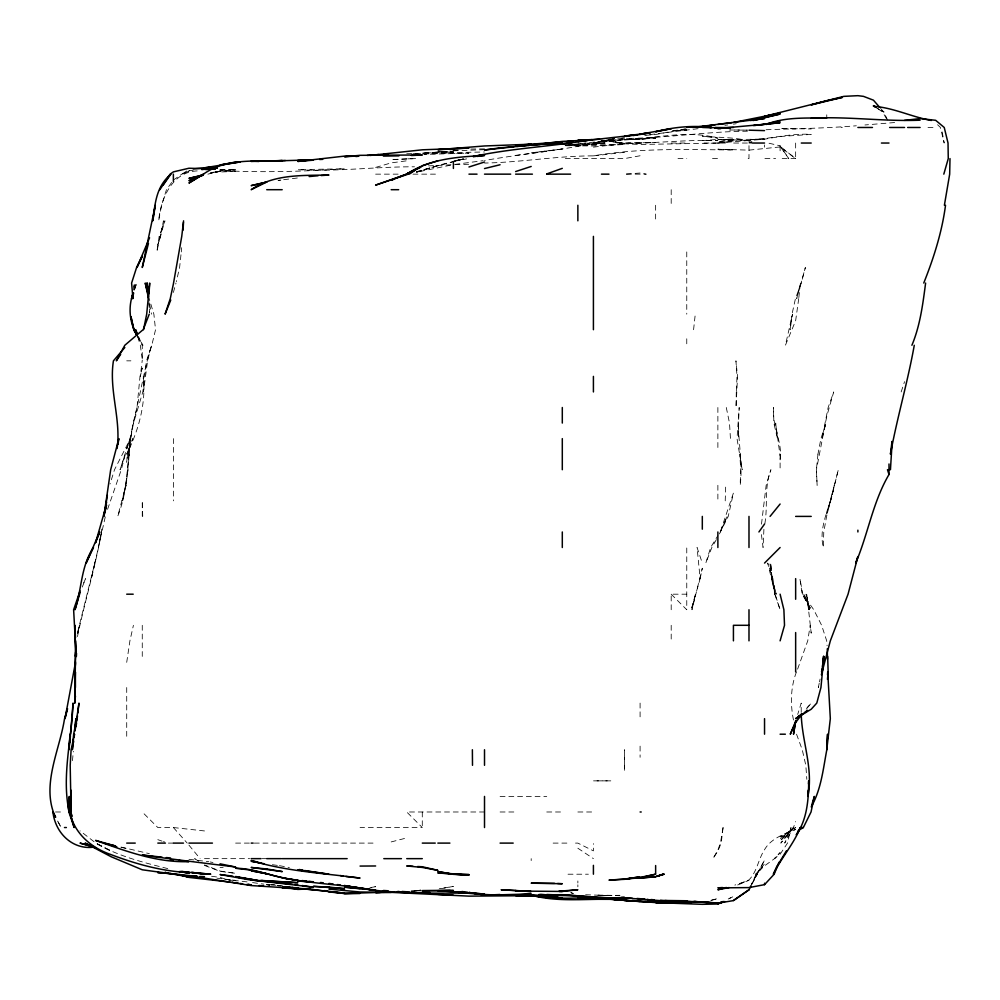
<?xml version="1.0" encoding="UTF-8"?>
<svg xmlns="http://www.w3.org/2000/svg" width="1000" height="1000" viewBox="0 0 1000 1000"><rect width="100%" height="100%" fill="white"/><g stroke="black" fill="none" stroke-linecap="round" stroke-linejoin="round"><path stroke-width="0.75" stroke-dasharray="5 3.75" d="M801.213 712.412L801.225 703.088L797.688 714.4M725.225 500.85L725.713 485.288M761.488 524.175L766.162 485.288L770.913 469.725C763.825 487.537 768.225 506.875 764.538 525.363M129.25 454.175L126.713 480.613L122.163 500.85L126.037 485.288L117.675 516.4C129.713 486.512 127.413 454.125 133.088 423.062C140.025 397.275 143.663 370.688 151.562 345.275L147.587 360.838L143.45 391.95L143.325 376.388C146.2 403.475 138.7 430.1 126.713 454.175L132.713 438.612L127.625 454.175L126.713 462.262L127.425 454.175L133.537 423.062L142.8 391.95L146.475 360.838L151.788 345.275L155.538 329.712L153.875 314.163L149.162 298.6M133.763 289.275L134.312 283.05L133.787 287.288M72.475 760.65L73.338 751.312M181.287 251.938L181.688 247.688M107.575 509.325L121.287 469.725L125.337 454.175L120.05 469.725L129.963 438.612L137.012 407.5L140 376.388L142.262 368.062L140.3 376.388L142.262 360.15M180.975 254.762L179.613 267.488L176.325 281.637M693.575 329.712L695.275 314.163M780.1 459.837C782.837 442 771.65 425.487 773.587 407.5L773.838 423.062L777.475 438.612L775.65 423.062L780.1 455.863M128.088 469.725L122.788 500.85M77.463 636.613C84.738 601.675 95.312 567.275 101.538 531.962L98.45 547.513L101.025 533.375M125.875 485.288L130.312 438.612L128.55 454.175L130.05 438.612L126.713 448.7L130.387 438.612L114.5 469.725L110.05 483.963M763.913 529.312L763.062 547.513L761.1 531.962M101.275 531.962L101.737 529.125M77.575 632.375L95.6 559.938L105.375 516.4M126.713 662.35L129.913 640.85L133.412 625.3M819.212 683.288L818.337 687.525L819.338 683.288M819.513 681.875L820.088 679.038M700.15 578.625L702.312 568.225L691.963 609.738L695.438 594.188L691.287 609.738L700.15 578.625L697.062 547.513L702.312 563.075M830.675 500.85L838.312 469.725L826.6 516.4L823.763 531.962L823.325 547.513C818.012 525.737 830.962 506.15 834.3 485.288L826.762 513.7L830.675 500.85L826.762 512.188M133.787 290.125L135.638 283.05L133.875 291.537L136.738 283.05L133.8 291.537M173.375 292.45L175.987 283.05M720.25 531.962L727.188 516.4L720.288 531.962L733.425 493.013L728.238 516.4L718.525 535.712M901.162 391.95L904.55 381.637M796.438 671.975C790.362 687.85 790.238 705.225 793.838 721.7M751.75 884.575L757.275 874.212L749.737 887.65L764.538 860.188L757.062 874.212L764.538 863.925L755.688 874.212L764.538 865.863L774.538 858.65L780.1 852.613L774.4 858.65L780.1 854.3L787.513 843.1L791.038 827.537L784.712 843.1L793.425 827.537L795.65 821.575M82.275 587.062L85.612 578.625L82.513 585.5M797.6 669.137L807.738 640.85L810.2 625.3L811.213 633.162L806.75 594.188L808.763 609.738L806.087 594.188L809.587 609.738L804.137 594.188L810.275 609.738L803.037 594.188L811.213 609.738L802.138 594.188L799.925 578.625L802.812 594.188L813.763 609.738L821.637 625.3L826.7 640.85L827.087 645.763M716.363 539.6L711.838 547.513L705.812 563.075L710.638 547.513L717.875 535.638M171.65 182.488L166.45 189.7L161.588 205.263L158.65 220.825C160.812 198.85 171.887 171.762 197.425 170.9M793.425 827.537L780.812 843.1L793.425 827.537L780.1 840.875L793.925 827.537L780.1 838.775L795.65 827.537L780.1 836.888L795.65 829.4C784.225 833.988 771.075 838.35 764.538 849.65C758.263 859.212 757.188 871.612 748.988 879.875L737.675 884.862M806.225 709.188L811.213 703.288L805.913 708.775M173.375 180.087L181.775 174.15L188.938 171.163L181.975 174.15L188.938 169.525M728.238 899.013L733.425 896.525L729.188 898.512M737.675 884.975L748.988 880.288L734.837 885.088M416.775 172.213L437.85 165.425L465.337 158.588L453.4 161.225M375.625 167.413L391.175 162.887L406.737 160.812M710.8 900.562L717.875 898.55L710.8 900.25M416.325 171.7L464.812 158.588L453.4 161.5M454.8 160.85L463.162 158.588M391.175 841.925L406.737 837.913M614.625 138.637C571.925 149.537 527.825 152.85 484.513 160.5M207.9 174.15L220.05 171.163L235.613 169.85L212.975 172.087M416.325 172.075L422.287 170.688L416.637 171.95M608.975 138.9L655.638 138.375L624.525 139.575L593.413 142.963L614.625 138.75L594.075 143.038L607.487 140.013L593.413 143.038L577.863 143.438M608.975 139.713L593.875 143.038L608.975 140.55L601.188 140.25L608.975 140.625L624.525 143.812L640.088 144.462L717.875 143.088L733.425 140.925L717.875 143.125M685.337 128.875L655.638 134.512L644.75 135.4M450.575 165.188L416.637 172.175M454.875 161.213L466.662 158.887M440.675 888.737L453.4 886.4L439.263 888.763M640.088 155.762L624.525 158.588L562.3 158.588M371.375 887.425L375.625 886.675L369.963 887.575M733.425 124.188L736.25 123.713M413.8 891.25L420.875 890.25M608.975 139.775L616.038 138.775M621.7 137.975L624.525 137.575M280.863 180.087L278.038 180.475L282.275 179.887M698.075 128.675L644.75 135.238M515.625 155.375L546.75 151.337M624.525 138.637L593.413 143.038L608.975 140.55L601.188 140.675M724.938 125.312L727.775 124.938M454.812 164.4L483.1 160.688M283.688 179.713L300.663 177.575M593.413 147.137C614.15 144.562 634.763 142.762 655.638 142.6L616.112 143.038C650.062 144.238 683.913 139.325 717.875 140.638L702.312 140.625L717.875 139.388L748.988 140.475L764.538 139.188L780.1 136.5L811.213 134.412C790.188 132.95 769.875 139.4 748.988 139.65L764.538 139.062L733.425 139.588L717.875 141.7L733.425 139.838L717.875 139.388L748.988 140.475L751.938 141.463M672.613 130.738L686.762 128.988M608.975 141.463L624.525 139.562L640.088 139.062M795.65 143.038L795.65 158.588L780.1 146.938L748.988 150.137L717.875 149.2L733.425 149.963C686.6 149.65 639.85 147.738 593.413 155.875C556.925 155.838 520.962 162.413 484.513 163.05M624.525 152.275L593.413 155.875M212.975 172.25L235.613 171.425L220.05 170.5C261.5 172.738 303.087 171.55 344.5 168.775L297.838 169.675C336.812 171.9 375.562 166.625 414.513 166.8M565.125 145.35L570.788 144.725M572.2 144.562L608.975 140.387L640.088 139.225L624.525 139.85C655.662 138.55 686.975 129.6 717.875 138.162L702.312 136.113C718.45 137.863 735.725 136.775 751.1 141.688L748.988 140.475L717.875 143.038M423.7 153.05L453.4 151.15L437.85 151.75L444.075 151.188M766.1 129.725C796.213 128.725 826.263 128.25 856.325 125.775M894.65 122.537L864.95 124.975M423.7 153.225L450.288 151.025M453.4 150.35L458.075 149.95M412.95 153.775L420.737 153.15M411.4 891.287L420.737 890.575M423.85 153.5L453.4 152.2L423.85 152.963M428.512 165.888L453.4 164.638M220.05 867.625L223.162 867.412M598.088 895.5L619.862 895.325M484.513 149.675L453.4 150.812M422.287 153.2L484.513 151.988M629.2 138.4C668.737 137.787 707.887 131.475 747.425 131.213M484.513 148.9L470.513 149.025M406.737 153.763L422.287 153.363M423.85 153.925L468.963 153.138L423.85 154.438M454.963 164.6L468.963 164.262M598.088 895.1L619.862 895.525M565.413 145.612L577.863 145.363L565.413 145.5L577.863 144.575L573.188 144.6M585.638 894.75L608.975 895.562L598.088 895.3M274.5 884.725L266.725 884.825L269.837 884.987M640.088 143.038L624.525 143.238L608.975 141.2L620.65 143.038L608.975 140.588L601.188 140.175M220.05 169.887L235.613 169.737L220.05 169.613M841.175 127.475L842.325 127.475M927.987 127.475L934.125 127.475M671.2 143.038L686.663 143.038M704.038 143.038L725.45 143.038M733.637 143.038L748.375 143.038M748.988 143.038L751.8 143.038M677.987 158.588L686.762 158.588M712.513 158.588L717.875 158.588M748.162 158.588L748.988 158.588L748.988 143.463M764.912 158.588L775.625 158.588M782.188 158.588L795.65 158.588L780.1 146.375L788.763 158.588L780.1 145.8L766.038 142.537M375.625 174.15L398.95 174.15M412.95 174.15L437.85 174.15M126.713 360.838L130.9 360.838M142.725 516.4L142.262 500.85L142.262 516.275M671.2 609.738L671.2 594.188L686.762 594.188M500.075 796.425L546.75 796.425M55.487 811.988L61.025 811.988M484.513 811.988L406.737 811.988L422.287 827.537L360.062 827.537M500.075 811.988L515.625 811.988M546.75 811.988L562.3 811.988M577.863 811.988L593.413 811.988M204.488 830.95L173.375 827.537L157.825 827.537L142.262 811.988M173.375 843.1L167.712 843.1L163.475 841.625M235.613 843.1L249.613 843.1M254.275 843.1L375.625 843.1M553.125 843.1L567.325 843.1M575.5 843.1L577.863 843.1L593.413 850.863L593.413 843.625M204.488 858.65L249.613 858.65M262.05 858.65L266.725 858.65M568.013 874.212L588.375 874.212M795.65 128.887L780.1 128.4L811.213 128.975M565.413 145.287L624.525 144.512L593.413 145.963L565.413 145.725M277.613 885.425L280.725 885.588M276.05 885.238L266.725 884.575L269.55 884.938M277.613 885.35L282.275 885.675M224.713 879.312L249.75 882.2M216.938 878.175L235.613 880.413L225.712 879.463M748.988 142.325L751.95 142.613M188.938 859.325L208.738 861.7M278.038 885.962L280.863 886.263M266.725 884.725L269.55 885.088M729.188 129.987L747.425 130.125L730.6 129.95M272.375 864.712L278.038 865.475M279.45 865.662L289.35 867.525M211.562 876.275L220.05 877.412L232.775 881.287M252.575 882.6L263.888 884.15M210.15 861.963L212.975 862.5M121.05 847.075L149.338 853.65M121.05 847.288L126.713 848.612M167.725 868.587C142.938 862.438 117.9 856 95.6 843.1L111.15 851.062L95.6 842.913L80.037 830.837M157.825 839.663L162.062 841.137M204.488 865.413L220.05 871.363L235.613 873.325L220.05 871.038L204.488 864.912M874.762 106.988L884 111.925L878.713 108.775M198.35 861L194.662 858.65L198.35 861.188M577.863 848.213L593.413 858.65M877.95 108.775L882.463 111.925L888.275 121.675M937.562 124.725L940.413 127.475L944.175 143.038L941.637 128.887M671.2 594.188L686.762 609.738L686.762 547.513M173.375 827.537L187.213 843.1M880.612 108.4L883.688 111.925L888.337 121.525M188.938 845.138L200.1 858.65M142.262 344.188L142.95 345.275L137.738 336.3M57.562 821.062L61.163 827.537L57.725 821.062M137.425 336.2L142.262 345.275L142.262 360.838M138.65 336.788L142.262 345.275M796.538 734.2L802.25 749.75L805.825 765.312L806.825 779.312M774.762 594.188L780.1 609.738L775.163 594.188L767.725 563.075L772.913 578.625L775.125 594.188L769.788 563.075L771.9 578.625L774.762 594.188L771.938 578.625L770.725 563.075L771.838 578.625L776.3 594.188L771.9 578.625M137.75 336.788L140.3 345.275L142.262 358.862M726.287 407.5L729.5 423.062L730.45 438.612M149.662 304.262L151.475 314.163M148.737 300.163L149.6 312.6L149 303.275M826.762 114.812L826.762 117.362M780.1 145.8L780.1 152.513M780.1 454.175L780.1 469.725M764.538 144.925L764.538 147.162M717.875 407.5L717.875 450.65M717.875 485.288L717.875 500.85M686.762 251.938L686.762 314.163M686.762 338.787L686.762 345.275M671.2 189.7L671.2 205.263M671.2 625.3L671.2 640.85M655.638 205.263L655.638 220.825M640.088 703.088L640.088 718.637M640.088 746.125L640.088 757.3M577.863 880.962L577.863 882.987M577.863 884.825L577.863 886.8M531.188 858.65L531.188 860.575M422.287 811.988L422.287 827.537M173.375 438.612L173.375 500.85M142.262 625.3L142.262 656.413M126.713 687.525L126.713 737.05M624.575 765.312L624.525 771.1L624.525 749.75L624.575 765.312M738.512 423.062L738.375 438.612L738.363 423.062C738.55 443.85 742.887 464.45 740.163 485.288L740.675 469.725L739.862 454.175L742.188 469.725L737.013 438.612L739.2 407.5L738.512 423.062M736.287 391.95L736.038 407.5L737.537 376.388L735.938 360.838L737.013 376.388L736.287 391.95M798.725 298.6L795.65 320.662L785.413 345.275L792.5 314.163L790.1 329.712L792.013 314.163L795.462 298.6L801.263 283.05L805.375 267.488L796.712 298.6L800.4 283.05L798.725 298.6M817.95 454.175L816.4 469.725L817.125 485.288L816.438 469.725L826.762 416.275L833.7 391.95L828.15 407.5L821.963 438.612L825.975 423.062L820.925 438.612L817.95 454.175M723.075 827.537L721.188 843.1L717.875 851.1L712.987 858.65L717.875 850.013L720.425 843.1L723.075 827.537M159.188 236.375L156.825 251.938L163.487 220.825L160.588 236.375L157.825 244.838L164.925 220.825L159.188 236.375M79.438 625.3L77.588 633.787L79.438 625.3M94.775 563.075L91.225 578.625L95.6 560.013L94.775 563.075M756.325 874.212L751.438 884.575L756.325 874.212M437.85 165.562L422.287 170.287L437.85 165.662M220.05 171.15L210.15 173.062L220.05 171.163M655.638 137.262L640.088 139.537L655.638 137.3M562.3 149L531.188 152.863L562.3 149.062M604.637 143.038L593.413 144.325L565.413 145.15L605.175 143.038L577.863 145.787L604.637 143.038M420.875 890.138L410.975 891.2L420.875 890.188M193.175 170.3L188.938 170.738L193.175 170.312M640.088 173.038L624.525 174.15L646.275 174.15L640.088 173.038M686.762 130L672.75 130.812L686.762 130M406.737 158.875L391.175 159.625L416.087 158.588L406.737 158.875M610.8 780.863L593.413 780.863L610.8 780.863M238.438 882.487L235.613 882.212L238.438 882.487M573.612 893.625L570.788 892.663L573.612 893.612"/><path stroke-width="1.5" d="M801.213 713.975C801.9 741.587 813.6 768.688 807.825 796.425L808.162 790.2M71.05 790.2L71.062 811.988L70.2 765.312L71.112 749.75L74.513 734.2L74.112 737.025M950 158.588L949.675 174.15L944.388 205.263M69.75 741.975L69.975 734.2L68.963 749.75L70.462 735.612M75.912 651.75L75.55 656.413L75.7 651.75M75.55 656.413L75.7 651.75M76.4 656.413L76.5 653.3M75.45 696.012L74.713 703.088L75.525 656.413L74.9 625.3L75.487 637.75M74.713 703.088L75.388 671.975L75.425 687.525M183.088 230.15L183.487 222.375M808.5 783.975L808.675 780.863C808.65 799.212 807.163 819.262 796.438 834.75M76.025 656.413L76.287 651.75L75.888 656.413M892.163 441.725L890.45 469.725M149 293.938L149.688 283.05L146.7 314.163L143.525 329.712M827.537 674.925L827.725 671.975L830.325 718.637L826.762 749.75L827.562 734.2L826.762 750C823.125 769.35 821.162 789.488 811.213 806.925M74.912 731.087L75.875 718.637L74.75 729.95M70.612 734.2L73.025 703.088C71.775 739.325 61.438 775.938 69.138 811.988L68.787 809.15M68.987 808.875L68.725 811.988L69.05 809.15M133.338 293.938L132.925 298.6L131.613 283.05L136.588 267.488L142.262 256.375L136.938 267.488L149.562 237.787M75.688 652.175L74.638 671.975L75.55 663.487M827.463 679.362L828.15 671.975L827.65 656.413M117.112 448.512C121.237 419.212 108.763 390.213 113.425 360.838L124.812 347.5M104.838 512.163L107.35 495.188M77.15 718.637L77.487 715.812M77.812 712.987L78.975 703.088L75.1 729.95L76.862 718.637L73.637 734.2L72.337 749.75L73.525 741.275L73.1 744.1M183.575 220.825L181.75 236.375L173.375 284.025L170.275 298.6L165.087 314.163L170.763 300.012M827.463 659.275L827.288 648.8M892 441.45L890.45 454.175C897.138 417.638 907.75 381.875 914.275 345.275M133.1 292.95L132.413 298.6L133.588 292.95M75.55 662.075L65.013 718.637L67.55 708.737M925.612 283.05C922.85 304.125 920.175 325.487 911.9 345.275M76.137 725.713L76.55 722.887M72.888 744.1L73.5 739.85M73.913 737.025L74.325 734.2M104.987 512.163L106.475 502.262L104.05 514.987M117.987 444.275L118.863 438.612L110.675 469.725L103.888 516.4L106.575 505.087M821.55 671.975L821.988 669.137M822.425 666.312L823.938 656.413L820.938 687.525L816.787 703.088L811.213 709.237L795.65 718.637L801.637 714.5M945.525 205.263C942 232.05 933.725 258.025 923.75 283.05M795.65 720.713L793.512 734.2L795.65 721.287M821.35 674.8L830.337 640.85L848.05 594.188L857.887 556.575L855.7 563.075C868.1 533.975 872.8 502.013 889 474.5L889 463.975M80.037 592.688L74.975 609.738C81.9 589.125 80.8 566.225 93.45 547.513L86.137 563.075L99.75 531.962L95.6 542.7L106.337 505.087M133.05 292.95L131.562 298.6L133.438 292.95M67.387 708.737L64.475 719.038C59.45 751.112 40.888 785.3 55.4 817.163M780.1 640.85L784.513 625.3L783.888 609.738L780.1 594.188M943.812 174.15L948.263 158.588L948.025 143.038L944.237 127.475L935.662 120.3L920.113 118.588L904.55 120.363M148.463 243.45L142.262 267.488L155.325 205.263L152.787 220.825C155.188 202.938 156.088 186.7 170.9 174.15L163.263 184.925M811.6 805.612L814.325 796.425L811.038 811.988L803.35 827.537L798.225 830.65M133.3 292.95C127.938 306.55 129.425 322.3 136.725 334.9M143.2 329.712L149.25 314.163M779.025 862.225L774.163 874.212L764.538 884.65L748.988 887.6L717.875 887.875L722.537 887.525M795.062 722.725L790.275 734.2L795.65 722.513L802.237 713.913M777.038 865.938L773.363 874.212C781.15 857.95 793.575 844.35 800.337 827.537L796.325 834.75M80.037 591L73.625 609.738L76.188 656.413L75.625 640.85M749 889.762L751.062 885.875M786.388 850.875L777.588 865.462M159.875 189.7L170.113 174.15L173.375 171.875L188.938 168.238L215.387 168.988L201.663 169.438M120.662 354.35L116.337 360.838L124.812 345.275L142.262 330.387M758.925 531.962L764.538 524.05M770.05 516.4L780.1 504.025M799.538 715.35L796.363 718.637L807.5 710.575M764.538 563.075L780.1 547.513M805.225 712.025L807.625 710.375M733.425 900.5L748.988 889.788L733.425 900.612L717.875 903.162L692.975 901.5M266.725 182.062L251.163 185.637L266.725 182.037L251.175 189.7C274.125 173.95 302.5 175.575 328.95 175.037L321.175 175.55M723.05 901.513L717.875 904L702.312 904.325L655.638 902.575L608.975 899.175L577.863 899.262L615.2 899.338L577.863 895.763L546.75 894.5M720.7 902.487L717.875 903.812L723.525 901.725M203.075 175.087L188.938 180.688L203.612 174.15L188.938 183.05L204.488 173.412C227.7 157.688 255.938 161.863 282.275 160.55L251.163 161.462M413.8 171.213L406.737 174L420.988 166.975L406.737 174.15L375.625 185.113L410.975 173.2L406.737 174.15C429.5 158.725 457.887 156.838 484.513 155.488L474.613 156.5M413.8 171.163L406.737 173.888L410.975 172.5M546.75 173.912L562.3 168.35M723.525 901.525L717.875 903.5L724.938 901.525M515.625 171.562L531.188 166.45M657.125 876.15L663.05 874.212L655.638 876.85L640.088 878.062L655.638 876.637M468.963 166.988L484.513 162.025M422.287 165.712L437.85 160.825M410.975 172.338L391.175 180.087L394 179.288M726.35 887.475L717.875 889.762L729.188 887.55M203.075 174.875L188.938 178.363L203.075 175.287M484.513 168.562L500.075 164.75M753.225 120.525L780.1 114.05L750.4 120.55M477.45 156.463L484.513 154.838L473.2 156.475L483.1 154.887L474.613 156.425M473.2 156.537C512.375 148 552.55 146.562 592 139.65L577.863 141.488L636.975 134.8M641.5 877.125L655.638 874.212L640.088 877.862L608.975 880.138L624.525 879.325L640.088 876.8L624.525 879.087L638.675 877.575M204.488 167.85L240.275 161.9L235.613 162.062L220.05 164.975L240.275 161.95M640.088 134.162L671.2 128.737L655.638 131.775C673.975 126.962 693.025 125.188 711.875 127.475M733.425 122.463L780.1 113.138L764.538 116.337L843.863 96.363L857.887 95.675L863.5 96.363L873.438 100.175L879.587 107.225M696.075 127.475L699.825 126.875M692.65 127.475L764.538 118.5L751.812 120.412M628.775 136.062L625.938 136.438M193.175 168.938L212.275 167.013M649.987 132.938L633.013 135.588M753.225 125.55L780.1 122.7L764.538 124.3L780.1 120.975L765.95 124.45C785.238 116.75 806.413 118.212 826.762 117.975L811.213 118.2C847.613 116.225 883.775 121.662 920.113 120.188M205.912 169.587L211.562 168.812M214.387 168.438L217.225 168.05M369.963 155.45L422.287 149.812L468.963 148.038L437.85 149.7L484.513 145.963L531.188 144.213L528.075 144.45M717.875 124.462L732.013 122.638M702.312 126.475L706.562 125.925M709.388 125.562L715.037 124.825M640.088 134.075L649.987 132.85L624.525 136.088L637.263 134.838M309.15 176.562L318.062 175.75M754.638 125.463L764.538 124.288L717.875 128.525L730.312 127.688M551.638 143.038L546.75 143.338L554.637 142.838L538.263 144.438M535.425 144.725L528.362 145.438M201.663 169.462L217.225 167.938M367.137 155.438L378.725 154.562M557.737 142.438L562.3 142M355.825 156.525L358.65 156.25M517.05 146.5L524.113 145.838M535.85 144.75L531.188 145.162L562.3 141.412L591.862 139.825L582.525 140.538M538.962 144.462L555.788 143.038L500.075 147.838L484.513 149.987L514.075 146.775M313.387 160.175L297.838 161.425L344.5 156.113L358.512 155.863M209.163 167.488L212.275 167.262M524.963 144.688L515.625 145.387L562.3 141.812M430.062 892.537L416.062 892.537M500.075 894.837L531.188 893.913C505.213 896.338 479.237 894.638 453.4 891.8L462.738 892.35M302.5 160.55L313.387 159.838L266.725 161.163L285.387 160.5M282.275 160.938L251.163 161.05L258.938 161.488M566.962 141.525L573.188 141.15M358.512 155.925L344.5 156.725L360.062 155.325L422.287 154.975L411.4 155.512M196.713 875.738L188.938 876.162L142.262 869.788L111.15 856.737L85.162 843.1L91.675 846M319.613 159.512L322.725 159.362M310.275 888.913L297.838 889.425L286.525 887.513M380.288 892.425L375.625 892.588L391.175 892.425M383.4 892.312L391.175 892.025L344.5 893.525L313.387 889.562L251.163 885.562L188.938 875.688L196.713 876.162M599.637 139.225L577.863 140.262L591.862 139.838M297.838 160.35L313.387 159.913M570.962 143.138L546.75 144.125L571.638 143.438M711.225 127.475L702.312 126.713L686.762 127.312L702.312 126.688L711.225 127.475L702.312 127.35L717.875 127.75L733.425 127.475M383.4 156.1L398.95 155.85M383.4 154.488L388.062 154.425M450.288 890.5L437.85 890.688L484.513 894.062L468.963 892.613L484.513 894.987L500.075 894.625L484.513 894.987L468.963 892.4M669.65 901.05L655.638 901.237L686.762 901.438L717.875 903.162L694.538 901.475M529.637 890.913L515.625 891.05L562.3 891.45L577.863 889.762L559.188 891.188M344.5 893.525L360.062 893.375L344.5 893.512L328.95 891.925M675.863 900.975L686.762 900.863M588.75 897.025L593.413 896.988L562.3 894.7L546.75 894.725M360.062 866.075L375.625 865.975M621.413 897.425L624.525 897.412L608.975 898.125L577.863 897.138L624.525 898.1L593.413 897.438M287.938 887.438L297.838 888.7L310.275 888.662M857.887 127.475L872.463 127.475M889.638 127.475L904.55 127.475M907.65 127.475L920.113 127.475M752.375 143.038L764.538 143.038M801.287 143.038L811.213 143.038M881.413 143.038L889 143.038M468.963 174.15L477.038 174.15M484.513 174.15L510.7 174.15M515.625 174.15L532.413 174.15M546.75 174.15L570.6 174.15M601.45 174.15L608.975 174.15M266.725 189.7L282.188 189.7M391.175 189.7L398.663 189.7M889 469.725L887.463 469.725L889 474.5M795.65 516.4L811.213 516.4M126.713 594.188L133.2 594.188M748.988 625.3L733.425 625.3L733.425 640.85M780.1 734.2L785.362 734.2M640.088 811.988L641.225 811.988M64.475 827.537L66.388 827.537M801.062 827.537L803.35 827.537M126.713 843.1L135.25 843.1M157.825 843.1L165.413 843.1M173.375 843.1L183.463 843.1M188.938 843.1L212.438 843.1M251.163 843.1L253.162 843.1M422.287 843.1L435.25 843.1M437.85 843.1L449.9 843.1M500.075 843.1L513.188 843.1M251.163 858.65L261.012 858.65M266.725 858.65L281.4 858.65M282.275 858.65L347.163 858.65M383.8 858.65L401.45 858.65M406.737 858.65L422.287 858.65M691.425 903.037L655.638 902.575L686.762 902.975L677.425 902.5M297.838 888.7L310.275 888.713M717.875 127.775L730.312 127.812L715.337 127.475M615.2 899.35C587.575 898.35 559.862 902.562 532.6 895.525L546.75 897.463L531.188 895.425L546.75 897.312L531.188 895.775L546.75 896.513L515.625 895.537L546.75 896.45L562.3 897.987L531.188 895.675L468.963 896.137L391.175 892.362L360.062 891.988L328.95 889.087L335.175 889.287M297.838 887.7L282.275 887.45L297.838 888.175L282.275 886.663L344.5 893.112L330.363 891.562M515.625 894.963L577.863 895.763M682.087 902.487L686.762 902.613L683.65 902.487M748.988 130.188L764.538 130.625M644.75 901.5L655.638 901.812M671.2 902.75L686.762 903.188M196.713 876.4L170.55 873.6M199.825 876.488L204.488 876.637M341.388 889.475L344.5 889.575M599.637 897.5L624.525 898.763L608.975 897.788M282.275 888.025L313.387 889.562M686.762 901.438L660.312 900.487L702.312 901.963M647.862 901.488L655.638 901.762M313.387 881.725L297.838 881.087L313.387 881.975L309.15 881.438M538.962 894.475L546.75 894.8L540.525 894.5M632.312 900.5L655.638 902.262C629.625 901.912 603.85 896.838 577.863 897.688L593.413 897.312L608.975 898.238M458.075 892.487L468.963 892.962C427.45 893.337 385.425 894.087 344.5 885.5M381.838 891.513L391.175 891.938L386.512 891.525M632.312 898.263L624.525 897.913L671.2 901.462L686.762 900.763L664.975 900.475M636.975 898.475L644.75 899.062M402.062 891.475L409.85 891.975M412.95 866.275L406.737 865.962L422.287 867.438L437.85 870.337L422.287 866.75L417.625 866.513M640.088 901.213L624.525 900.438L640.088 901.438M554.525 883.35L531.188 883.175L562.3 883.737L557.638 883.5M717.875 903L694.538 901.538M383.4 890.487L388.062 890.763M618.312 899.513L624.525 899.9M375.625 889.938L344.5 887.163L360.062 888.787M437.85 894.362L453.4 895.238M557.638 897.013L546.75 896.375C567.375 900.8 588.362 895.312 608.975 899.075L597.663 897.562M258.938 885.537L263.612 885.8M262.05 880.5L297.838 882.688L251.163 880.138L220.05 874.538L232.775 876.137M181.163 871.5L188.938 872M650.975 899.55L654.087 899.8M260.5 880.55L266.725 881.05L261.062 880.5M94.038 847.113C72.3 850.113 55.2 832.75 52.925 811.988L55.675 817.163M397.4 891.525L406.737 892.362L398.25 891.562M162.062 857.15L142.262 855.025C173.363 859.412 204.513 863.162 235.613 867.013L220.05 863.825M166.312 857.562L170.55 857.975M251.163 879.513L256.825 880.075M179.037 871.562L210.738 874.212L193.175 872.562M320.462 882.5L323.288 882.812M345.925 876.5L360.062 878.075C323.675 873.225 286.363 871.388 251.163 860.55L256.825 861.888M292.175 884.225L251.163 879.925L313.387 887.2L302.075 885.525M295 884.562L297.838 884.9M714.875 127.837L720.7 128.575M307.738 871.062L297.838 869.875L328.95 874.212L304.9 870.562M179.037 860.45L188.938 861.637C156.15 862.738 125.887 851.062 95.6 840.413L115.4 845.962L103.713 843.1M302.075 880.562L306.325 881.087M461.887 891.513L467.55 892.225M268.475 874.212C300.8 883.413 334.787 883.625 367.8 889.15M328.95 883.425L333.188 884M337.438 884.562L340.262 884.938M266.725 873.688L251.163 870.788L268.712 874.212L251.163 870.125L235.613 868.263C257.038 868.363 276.562 878.8 297.838 880.037M229.95 882.062L188.938 877.4L179.025 874.613L188.938 876.963L170.45 873.6M232.775 882.45L235.613 882.837M873.438 106.287C893.538 107.675 911.712 116.975 931.425 120.487M191.762 872.438L204.488 874.212L191.762 872.412M715.212 128.05L717.875 128.438M246.925 884.45L251.163 885.088L246.925 884.525M181.863 871.475L188.938 872.575C162.275 871.375 136.025 864.1 111.15 854.65C85.575 845.975 66.15 825 69.262 796.425L70.537 811.988L72.337 816.225M239.85 883.413L242.675 883.85M282.275 877.938L297.838 880.475M248.337 879.038L235.613 876.888L255.825 880.163L235.613 876.5M261.062 862.962L251.163 861.25L263.888 863.7M324.375 890.588L327.425 891.137M299.25 869.5L302.075 870.025M340.35 875.537L343.125 876.075M248.337 884.638L251.163 885.188M170.325 859.65L173.375 860.325L170.888 859.65M115.4 846.112L111.15 845.175L116.812 846.8M94.175 846.875L80.037 843.1L95.6 847.738M876.075 107.2L873.438 105.612L875.7 107.2M133.763 329.712L136.862 334.963L133.763 329.712L131 316.988M136.975 334.988L133.963 329.712L131.037 316.988M137.438 333.963L135.625 329.712L137.325 335.375M70.25 813.4L74.15 827.537L68.863 811.988L67.8 802.087M148.45 295.775L145.238 283.05L148.625 298.6M67.9 802.087L68.438 806.325M472.375 749.75L472.5 765.312M857.887 530.175L857.887 531.962M795.65 578.625L795.65 599.263M795.65 632.55L795.65 671.975M764.538 718.637L764.538 734.2M764.538 883.213L764.538 884.65M748.988 516.4L748.988 547.513M748.988 609.738L748.988 640.85M717.875 531.962L717.875 547.513M702.312 516.4L702.312 529.175M655.638 865.55L655.638 873.825M593.413 236.375L593.413 329.712M593.413 376.388L593.413 391.95M593.413 865.35L593.413 874.212M577.863 205.263L577.863 220.825M562.3 407.5L562.3 423.062M562.3 438.612L562.3 469.725M562.3 531.962L562.3 547.513M484.513 749.75L484.513 765.312M484.513 796.425L484.513 827.537M453.4 161.65L453.4 168.45M173.375 174.15L173.375 181.475M823.538 656.413L822.188 671.975L823.538 656.413M664.1 874.212L657.05 876.237L664.1 874.212M826.762 100.75L811.213 104.875L842.325 97.4L826.762 100.75M531.188 144.75L515.625 146.387L546.75 143.763L531.188 144.75M453.4 890.5L422.287 890.662L453.4 890.5M562.3 891.4L559.188 891.35L562.3 891.4M468.963 874.613L453.4 874.35L437.85 871.55L453.4 874.212L468.963 875.188L437.85 872.962L468.963 874.613M328.95 887.1L313.387 886.363L344.5 888.662L328.95 887.1M515.625 890.487L501.125 889.762L531.188 891.587L515.625 890.487M546.75 896.237L531.188 895.35L562.3 898.175L546.75 896.237M173.375 873.888L157.825 872.562L173.375 873.888M624.525 900.387L608.975 898.938L624.525 900.387M266.725 868.975L251.163 867.463L282.275 871.587L266.725 868.975M296.425 888.037L292.175 887.562L296.425 888.037M654.225 900.387L647.163 899.538L654.225 900.375M251.163 884.85L248.337 884.475L251.163 884.85M371.075 889.762L344.5 885.625L371.075 889.762M188.938 873.238L180.45 871.562L188.938 873.238M167.725 873L164.887 872.4L167.65 873M148.488 297.188L147.05 283.05L148.488 297.188"/></g></svg>
